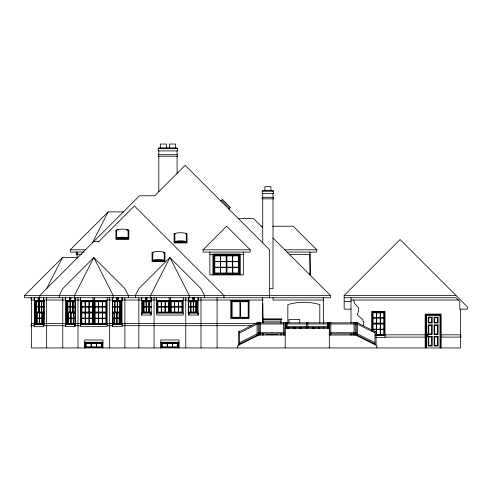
<?xml version="1.0" encoding="UTF-8"?>
<svg xmlns="http://www.w3.org/2000/svg" width="492" height="492" viewBox="0 0 492 492"><rect width="100%" height="100%" fill="white"/><g stroke="black" fill="none" stroke-linecap="round" stroke-linejoin="round"><path stroke-width="0.74" d="M39.323 299.733L39.434 297.734M39.569 297.734L39.458 299.733L38.247 299.733L38.142 297.734M70.651 299.733L70.756 297.734M70.891 297.734L70.786 299.733L69.575 299.733L69.464 297.734M117.963 299.733L118.074 297.734M118.203 297.734L118.098 299.733L116.887 299.733L116.776 297.734M146.733 299.733L146.837 297.734M146.973 297.734L146.868 299.733L145.657 299.733L145.546 297.734M194.045 299.733L194.155 297.734M194.291 297.734L194.18 299.733L192.969 299.733L192.858 297.734M94.747 297.734L94.593 299.733L93.074 299.733L92.92 297.734M170.835 297.734L170.681 299.733L169.156 299.733L169.002 297.734M46.666 288.607L62.509 257.544L77.73 257.544M92.311 242.956L108.16 211.892L123.375 211.892M272.98 237.987L330.452 295.452L330.452 297.734L24.6 297.734L24.6 295.452L62.509 257.544M83.941 252.088L70.251 252.088L70.251 249.807L108.16 211.892M98.308 242.039L134.414 205.933L223.934 295.452L223.934 297.734M220.81 201.031L222.427 199.414L230.496 207.489L228.878 209.1M203.012 249.807L226.597 226.222L250.182 249.807L250.182 252.088L203.012 252.088L203.012 249.807L250.182 249.807M351.036 309.148L344.148 309.148L344.148 295.452L400.07 239.53L467.4 306.867L467.4 309.148L459.792 309.148L459.792 301.541L455.986 297.734L344.148 297.734M239.53 331.62L257.088 322.844M239.53 332.899L257.088 324.117M239.53 342.678L257.088 333.902M239.53 343.957L257.088 335.175M44.298 300.969L35.289 300.969L35.289 323.982L35.424 300.969M36.365 312.518L36.365 323.871L35.559 323.97L35.559 301.159L44.169 301.159M36.636 323.828L36.23 323.89L36.23 312.42M151.438 300.969L142.698 300.969L142.698 312.574L143.504 312.475M75.627 300.969L66.617 300.969L66.617 323.982L66.746 300.969M75.516 312.322L67.625 312.322L67.693 323.871L66.881 323.97L66.881 301.159L75.491 301.159L75.491 323.939M67.957 323.828L67.558 323.89L67.558 312.42M373.059 317.85L376.386 317.85L376.386 312.764L380.377 312.764L380.377 317.85L383.711 317.85M238.392 218.608L253.608 218.608L262.759 227.759M261.215 226.222L262.74 226.222M272.63 226.222L293.171 226.222L316.756 249.807L316.756 252.088L287.082 252.088M116.659 229.893A14.834 10.492 0 0 1 128.074 229.893L128.074 238.774L116.659 238.774L116.659 229.893L118.178 229.893M126.549 229.893L128.074 229.893M127.311 230.164L128.83 230.164L128.83 239.309L115.897 239.309L115.897 230.164M175.626 233.78L174.1 233.78L174.1 242.925L187.034 242.925L187.034 233.78L185.515 233.78M93.837 241.437L98.904 241.437M70.251 249.807L85.467 249.807M284.8 249.807L316.756 249.807M153.559 252.488L152.04 252.488L152.04 261.633L164.974 261.633L164.974 252.488L163.449 252.488M309.911 253.989L310.194 274.911L309.911 252.088M76.906 254.081L76.715 252.088M77.096 254.37L81.66 254.37M209.863 254.37L212.907 254.37M240.293 254.37L243.337 254.37M289.37 254.37L309.911 254.37M77.859 254.751L76.906 254.751L76.906 252.088M309.529 255.133L309.911 255.133M226.222 255.889L214.807 255.889L214.807 273.011L226.222 273.011M214.807 261.504L220.416 261.504L220.416 255.889M226.222 261.504L220.607 261.504L220.607 255.889M226.978 261.504L232.593 261.504L232.593 255.889M238.392 261.504L232.784 261.504L232.784 255.889M214.807 261.695L220.416 261.695L220.416 267.205L214.807 267.205M226.222 261.695L220.607 261.695L220.607 267.205L226.222 267.205M226.978 261.695L232.593 261.695L232.593 267.205L226.978 267.205M238.392 261.695L232.784 261.695L232.784 267.205L238.392 267.205M214.807 267.396L220.416 267.396L220.416 273.011M226.222 267.396L220.607 267.396L220.607 273.011M226.978 267.396L232.593 267.396L232.593 273.011M238.392 267.396L232.784 267.396L232.784 273.011M309.529 273.767L309.911 273.767M269.339 288.607L273.011 288.607L273.011 198.829M24.6 295.452L330.452 295.452M344.148 295.452L455.986 295.452M31.254 299.733L31.07 297.734M31.445 300.022L34.348 300.022M43.763 300.022L65.67 300.022M75.085 300.022L80.522 300.022M107.151 300.022L112.582 300.022M121.998 300.022L141.757 300.022M151.167 300.022L156.604 300.022M183.233 300.022L188.664 300.022M198.079 300.022L262.74 300.022M323.607 300.022L273.011 300.022L273.011 297.734M350.993 300.022L458.267 300.022M31.445 300.397L31.254 297.734M44.298 300.397L34.212 300.397L34.212 297.734M75.627 300.397L65.541 300.397L65.541 297.734M80.522 300.397L107.151 300.397M112.582 300.397L122.133 300.397L122.133 297.734M151.167 300.397L141.622 300.397L141.622 297.734M156.604 300.397L183.233 300.397M188.128 300.397L198.215 300.397L198.215 297.734M188.061 300.969L197.138 300.969L197.138 312.574L188.264 312.525L188.264 301.159L196.868 301.159L197.003 312.555L197.003 300.969M112.182 301.159L120.786 301.159L120.786 323.939M151.573 301.159L142.963 301.159L142.963 312.555M344.148 301.541L350.993 301.541M44.102 301.731L36.23 301.731L36.23 312.094L44.102 312.094M75.424 301.731L67.558 301.731L67.558 312.094L75.424 312.094M112.244 301.731L120.116 301.731L120.116 312.094L112.244 312.094M151.573 301.731L143.707 301.731L143.707 312.094L151.573 312.094M188.264 301.731L196.13 301.731L196.13 312.094L188.264 312.094M239.912 301.731L232.113 301.731L232.113 317.328L239.912 317.328M240.391 301.731L248.189 301.731M262.74 303.441L263.023 323.004M44.102 306.817L36.365 306.817L44.102 307.008M75.424 306.817L67.693 306.817L75.424 307.008M81.85 306.817L85.184 306.817L85.184 301.731L85.368 306.817L88.984 306.817L89.175 301.731L89.175 306.817L92.502 306.817M95.165 306.817L98.492 306.817L98.492 301.731L98.683 306.817L102.299 306.817L102.49 301.731L102.49 306.817L105.817 306.817M112.244 306.817L119.98 306.817L112.244 307.008M151.573 306.817L143.842 306.817L151.573 307.008M157.932 306.817L161.265 306.817L161.265 301.731L161.456 306.817L165.066 306.817L165.257 301.731L165.257 306.817L168.584 306.817M171.247 306.817L174.58 306.817L174.58 301.731L174.771 306.817L178.381 306.817L178.571 301.731L178.571 306.817L181.899 306.817M188.264 306.817L195.994 306.817L188.264 307.008M81.85 307.008L85.184 307.008L85.184 312.094M92.502 307.008L89.175 307.008L89.175 312.094M95.165 307.008L98.492 307.008L98.492 312.094M105.817 307.008L102.49 307.008L102.49 312.094M157.932 307.008L161.265 307.008L161.265 312.094M168.584 307.008L165.257 307.008L165.257 312.094M171.247 307.008L174.58 307.008L174.58 312.094M181.899 307.008L178.571 307.008L178.571 312.094M44.188 312.322L36.297 312.322L36.297 323.828L44.188 323.828M81.094 312.322L93.265 312.322M94.409 312.322L106.58 312.322M112.158 312.322L120.048 312.322L120.048 323.828L112.158 323.828M35.695 312.475L44.298 312.475M67.017 312.475L75.627 312.475M81.094 312.475L93.265 312.475M94.409 312.475L106.58 312.475M112.428 312.475L120.651 312.475M151.056 312.475L143.098 312.525L143.098 300.969M157.176 312.555L169.346 312.555L169.346 300.969L157.176 300.969L157.176 312.574L169.346 312.574M170.49 312.525L182.661 312.555L182.661 300.969L170.49 300.969L170.49 312.574L182.661 312.574M188.061 312.475L196.732 312.525L196.665 300.969M142.698 312.574L151.302 312.574M44.366 313.078L36.838 313.078L36.838 323.447L44.366 323.447M75.694 313.078L68.16 313.078L68.16 323.447L75.694 323.447M112.231 313.078L119.507 313.078L119.507 323.447L112.231 323.447M151.167 313.146L141.487 313.146L141.487 315.046L151.167 315.046L151.167 297.734M156.604 313.146L183.233 313.146M188.128 313.146L198.35 313.146L198.35 315.046L188.664 315.046L188.664 297.734M240.391 317.328L248.189 317.328M373.059 318.041L376.386 318.041L376.386 323.127M383.711 318.041L380.377 318.041L380.377 323.127M44.114 318.17L36.974 318.17L44.114 318.355M75.442 318.17L68.296 318.17L75.442 318.355M81.85 318.17L85.184 318.17L85.184 313.078L85.368 318.17L88.984 318.17L89.175 313.078L89.175 318.17L92.502 318.17M95.165 318.17L98.492 318.17L98.492 313.078L98.683 318.17L102.299 318.17L102.49 313.078L102.49 318.17L105.817 318.17M112.231 318.17L119.378 318.17L112.231 318.355M81.85 318.355L85.184 318.355L85.184 323.447M92.502 318.355L89.175 318.355L89.175 323.447M95.165 318.355L98.492 318.355L98.492 323.447M105.817 318.355L102.49 318.355L102.49 323.447M262.74 318.847L281.848 318.847L281.848 319.609L262.74 319.609M262.74 321.128L281 321.128M353.084 322.463L355.181 322.463L355.181 335.015M258.232 322.844L259.315 322.844M260.459 322.844L283.663 322.844M330.833 322.844L354.037 322.844M354.904 322.844L356.263 322.844M31.445 323.416L34.889 323.416M43.763 323.416L66.211 323.416M75.085 323.416L80.522 323.416M107.151 323.416L112.582 323.416M121.462 323.416L257.414 323.416M372.296 323.508L384.467 323.508M67.625 323.828L75.848 323.828M81.094 323.828L93.265 323.791M94.409 323.828L106.58 323.791M44.169 323.939L35.289 323.982M93.265 323.982L81.094 323.982L81.094 300.969L93.265 300.969L93.265 323.982L93.074 301.159L81.278 301.159L81.278 323.97M94.409 323.871L94.593 301.159L106.389 301.159L106.58 323.939L106.58 300.969L94.409 300.969L94.409 323.982L106.58 323.982M66.617 323.982L75.627 323.939L75.221 323.939L75.221 300.969M121.057 323.982L112.447 323.982L112.447 300.969L121.057 300.969L121.057 323.982L119.439 323.791M258.232 323.982L259.315 323.982M260.459 323.982L283.663 323.982M306.676 323.982L286.516 323.982L286.516 322.844L327.979 322.844L327.979 323.982L307.82 323.982M330.833 323.982L354.037 323.982M355.181 323.982L356.263 323.982M31.445 324.554L31.07 324.554L31.07 326.454L31.445 326.454M44.298 324.554L34.077 324.554L34.077 326.454L43.763 326.454L43.763 297.734M75.627 324.554L65.405 324.554L65.405 326.454L75.085 326.454L75.085 297.734M80.522 324.554L107.151 324.554M112.582 324.554L122.268 324.554L122.268 326.454L112.582 326.454L112.582 297.734M31.445 325.698L34.348 325.698M43.763 325.698L65.67 325.698M75.085 325.698L80.522 325.698M107.151 325.698L112.582 325.698M121.998 325.698L252.088 325.698M306.676 326.645L286.516 326.645L286.516 327.789L306.676 327.789M307.82 326.645L327.979 326.645L327.979 327.789L307.82 327.789M373.059 329.197L376.386 329.197L376.386 324.111L376.577 329.197L380.193 329.197L380.377 324.111L380.377 329.197L383.711 329.197M373.059 329.388L376.386 329.388L376.386 334.48M383.711 329.388L380.377 329.388L380.377 334.48M258.232 332.733L259.315 332.733M260.459 332.733L283.663 332.733M330.833 332.733L354.037 332.733M355.181 332.733L356.263 332.733M258.232 333.877L259.315 333.877M260.459 333.877L283.663 333.877M330.833 333.877L354.037 333.877M354.904 333.877L356.263 333.877M375.341 334.48L383.711 334.48L383.711 324.111L373.059 324.111L373.059 330.845M266.48 334.634L277.427 334.634M375.341 334.855L384.467 334.855M385.039 334.824L425.174 334.824M441.152 334.824L460.555 334.824M384.467 334.966L384.283 312.192L372.487 312.192L372.487 331.202M285.182 335.015L258.933 335.015L237.63 345.667L237.63 347.949M329.308 335.015L355.556 335.015L376.86 345.667L376.86 347.949M375.341 335.015L384.467 335.015L384.467 312.002L372.296 312.002L372.296 331.184M375.427 335.587L385.039 335.587M460.555 335.587L460.93 335.587L460.93 337.487L460.555 337.487M385.039 337.106L425.174 337.106M441.152 337.106L460.555 337.106M375.427 337.487L385.039 337.487L385.039 311.43L371.724 311.43L371.724 330.298M84.704 342.241L102.963 342.241M160.786 342.241L179.045 342.241M70.178 301.737L70.042 306.817M114.199 313.078L114.329 318.17M39.458 313.084L39.323 318.17M196.333 312.475L197.138 312.574M357.401 322.844L374.959 331.62M357.401 324.117L374.959 332.899M357.401 333.902L374.959 342.678M357.401 335.175L374.959 343.957M221.621 200.226L229.69 208.294M353.6 300.022L354.726 303.656L358.588 307.635L358.477 311.276L357.499 314.21L357.942 315.452L362.524 319.339L363.809 322.322L363.237 325.778M192.993 297.734L193.104 299.733M145.681 297.734L145.792 299.733M116.911 297.734L117.022 299.733M69.6 297.734L69.71 299.733M38.278 297.734L38.382 299.733M460.555 309.148L460.555 347.949L31.445 347.949L31.445 297.734M441.152 347.949L441.152 314.093L425.174 314.093L425.174 347.949M440.389 347.949L440.389 314.855L425.937 314.855L425.937 347.949M440.008 347.949L440.008 315.237L426.318 315.237L426.318 347.949M380.193 312.764L380.193 317.85L376.577 317.85L376.577 312.764M380.193 323.127L380.193 318.041L376.577 318.041L376.577 323.127M380.193 334.48L380.193 329.388L376.577 329.388L376.577 334.48M376.103 345.286L376.103 331.239L374.959 331.239L374.959 344.72M357.401 335.938L357.401 322.463L356.263 322.463L356.263 335.366M354.228 333.539L354.228 335.015M354.037 322.463L354.037 335.015M353.084 333.539L353.084 335.015M350.993 297.734L350.993 323.115M350.993 333.496L350.993 335.421M330.833 335.015L330.833 322.463L329.689 322.463L329.689 335.015M329.308 347.949L329.308 328.17L285.182 328.17L285.182 347.949M329.087 328.17L329.087 322.463L327.475 322.463L327.475 328.17M328.232 322.463L328.232 328.17M327.856 323.982L327.856 326.645M327.727 326.645L327.727 327.789M323.607 297.734L323.607 323.305M323.607 327.143L323.607 328.773M319.8 322.844L319.8 304.585A57.06 57.06 0 0 0 287.845 304.585L287.845 322.844M319.419 327.297L319.419 328.767M318.847 327.217L318.847 328.742M314.056 327.217L314.056 328.742M313.484 327.297L313.484 328.767M313.103 327.297L313.103 328.767M312.537 327.217L312.537 328.742M307.82 328.17L307.82 322.463L306.676 322.463L306.676 328.17M306.221 327.217L306.221 328.742M301.424 327.217L301.424 328.742M300.858 327.297L300.858 328.767M300.477 327.297L300.477 328.767M299.905 327.217L299.905 328.742M299.714 322.844L299.714 319.419L288.988 319.419L288.988 322.844M295.114 327.217L295.114 328.742M294.542 327.297L294.542 328.767M294.161 327.297L294.161 328.767M293.589 327.217L293.589 328.742M288.798 327.217L288.798 328.742M288.226 327.297L288.226 328.767M287.014 328.17L287.014 322.463L285.403 322.463L285.403 328.17M286.762 326.645L286.762 327.789M286.639 323.982L286.639 326.645M286.264 322.463L286.264 328.17M284.8 335.015L284.8 322.463L283.663 322.463L283.663 335.015M281 319.609L281 323.33M281 333.601L281 335.07M273.011 191.222L273.011 190.459L262.74 190.459L262.74 191.222M273.011 193.504L273.011 197.304M270.92 190.459L270.92 186.659L264.831 186.659L264.831 190.459M269.585 297.734L269.585 249.807L185.133 165.355L154.703 195.785L139.482 195.785L39.815 295.452L39.815 297.734M263.023 333.527L263.023 335.034M262.74 193.504L262.74 197.304M262.74 198.829L262.74 242.956M262.74 297.715L262.74 322.66M262.74 333.65L262.74 335.095M260.459 335.015L260.459 322.463L259.315 322.463L259.315 335.015M258.232 335.366L258.232 322.463L257.088 322.463L257.088 335.938M248.189 301.258L248.189 317.801M243.337 252.088L243.337 274.911L209.863 274.911L209.863 252.088M240.391 301.258L240.391 317.801M240.293 274.911L240.293 253.989L212.907 253.989L212.907 274.911M239.912 301.258L239.912 317.801M239.53 344.72L239.53 331.239L238.392 331.239L238.392 345.286M226.222 255.133L226.222 273.767M217.089 297.734L217.089 347.949M204.475 297.734L204.475 295.452L200.982 288.607L169.918 257.544L138.855 288.607L135.362 295.452L135.362 297.734M200.982 297.734L200.982 347.949M198.079 297.734L198.079 315.046M197.544 300.397L197.544 313.146M196.603 301.159L196.603 312.525M195.791 301.731L195.791 312.094M193.639 306.817L193.639 301.731L193.51 306.817M193.639 307.008L193.639 312.094M193.51 307.008L193.51 312.094M193.442 301.737L193.442 306.817M193.442 307.008L193.442 312.094M193.307 301.737L193.307 306.817M193.307 307.008L193.307 312.094M190.951 306.817L190.816 301.731L190.748 306.817M190.951 307.008L190.951 312.094M190.748 307.008L190.816 312.094M190.613 301.731L190.613 306.817M190.613 307.008L190.613 312.094M189.26 297.734L189.26 295.452L169.918 257.544L150.577 295.452L150.577 297.734M188.934 313.146L188.934 315.046M188.799 297.734L188.799 300.397M188.528 300.969L188.528 312.574M188.399 300.969L188.399 312.555M185.767 297.734L185.767 347.949M183.233 297.734L183.233 315.046L156.604 315.046L156.604 297.734M182.47 312.555L182.47 301.159L170.681 301.159L170.681 312.555M179.045 347.949L179.045 339.96L160.786 339.96L160.786 347.949M178.67 347.949L178.67 342.623L161.167 342.623L161.167 347.949M178.381 312.094L178.381 307.008L174.771 307.008L174.771 312.094M177.083 148.615L177.083 147.852L158.818 147.852L158.818 148.615M177.083 150.896L177.083 154.703M177.083 156.222L177.083 173.405M175.558 147.852L175.558 144.051L169.469 144.051L169.469 147.852M169.156 312.555L169.156 301.159L157.366 301.159L157.366 312.555M166.431 147.852L166.431 144.051L160.343 144.051L160.343 147.852M165.066 312.094L165.066 307.008L161.456 307.008L161.456 312.094M158.818 150.896L158.818 154.703M158.818 156.222L158.818 191.665M154.07 297.734L154.07 347.949M151.038 297.734L151.038 300.397M150.903 313.146L150.903 315.046M149.217 301.737L149.217 306.817M149.217 307.008L149.217 312.094M149.082 306.817L149.021 301.731L148.885 306.817M149.021 307.008L149.082 312.094M148.885 307.008L148.885 312.094M146.53 301.737L146.53 306.817M146.53 307.008L146.53 312.094M146.395 301.731L146.395 306.817M146.395 307.008L146.395 312.094M146.327 306.817L146.192 301.731L146.192 306.817M146.327 307.008L146.327 312.094M146.192 307.008L146.192 312.094M144.039 301.731L144.039 312.094M143.166 300.969L143.233 312.525M142.834 300.969L142.834 312.555M142.293 300.397L142.293 313.146M141.757 297.734L141.757 315.046M138.855 297.734L138.855 347.949M128.394 297.734L128.394 295.452L124.9 288.607L93.837 257.544L62.773 288.607L59.28 295.452L59.28 297.734M124.9 297.734L124.9 347.949M121.998 297.734L121.998 324.554M121.462 300.397L121.462 324.554M120.921 300.969L120.921 323.97L120.515 323.939L120.515 301.159M120.651 300.969L120.651 323.939M120.251 312.42L120.251 323.871L119.98 312.518M120.116 312.42L120.116 323.871M119.777 301.731L119.777 312.094M119.175 313.078L119.175 323.447M117.625 306.817L117.625 301.731L117.49 306.817M117.625 307.008L117.625 312.094M117.49 307.008L117.49 312.094M117.422 301.737L117.422 306.817M117.422 307.008L117.422 312.094M117.293 301.737L117.293 306.817M117.293 307.008L117.293 312.094M117.022 318.17L117.022 313.078L116.819 318.17M117.022 318.355L117.022 323.447M116.819 318.355L116.887 323.447M116.684 313.084L116.684 318.17M116.684 318.355L116.684 323.447M114.937 306.817L114.802 301.731L114.802 306.817M114.937 307.008L114.937 312.094M114.802 307.008L114.802 312.094M114.734 301.737L114.734 306.817M114.734 307.008L114.734 312.094M114.599 301.731L114.599 306.817M114.599 307.008L114.599 312.094M114.329 318.355L114.329 323.447M113.996 313.078L113.996 318.17M113.996 318.355L113.996 323.447M113.172 297.734L113.172 295.452L93.837 257.544L74.495 295.452L74.495 297.734M112.852 324.554L112.852 326.454M112.717 297.734L112.717 300.397M109.679 297.734L109.679 347.949M107.151 297.734L107.151 326.454L80.522 326.454L80.522 297.734M102.963 347.949L102.963 339.96L84.704 339.96L84.704 347.949M102.582 347.949L102.582 342.623L85.085 342.623L85.085 347.949M102.299 312.094L102.299 307.008L98.683 307.008L98.683 312.094M102.299 323.447L102.299 318.355L98.683 318.355L98.683 323.447M88.984 312.094L88.984 307.008L85.368 307.008L85.368 312.094M88.984 323.447L88.984 318.355L85.368 318.355L85.368 323.447M77.988 297.734L77.988 347.949M77.096 252.088L77.096 257.771M75.356 300.969L75.356 323.97M74.95 297.734L74.95 300.397M74.821 324.554L74.821 326.454M73.677 313.084L73.677 318.17M73.677 318.355L73.677 323.447M73.542 318.17L73.474 313.078L73.339 318.17M73.542 318.355L73.474 323.447M73.339 318.355L73.339 323.447M73.068 301.737L73.068 306.817M73.068 307.008L73.068 312.094M72.933 306.817L72.865 301.731L72.736 306.817M72.933 307.008L72.865 312.094M72.736 307.008L72.736 312.094M70.983 313.084L70.983 318.17M70.983 318.355L70.983 323.447M70.848 313.078L70.848 318.17M70.848 318.355L70.848 323.447M70.786 318.17L70.651 313.078L70.651 318.17M70.786 318.355L70.786 323.447M70.651 318.355L70.651 323.447M70.381 301.737L70.381 306.817M70.381 307.008L70.381 312.094M70.245 301.731L70.178 306.817M70.245 307.008L70.178 312.094M70.042 307.008L70.042 312.094M68.499 313.078L68.499 323.447M67.89 301.731L67.89 312.094M67.422 312.432L67.422 323.89M67.152 301.159L67.017 323.939L67.017 300.969M66.211 300.397L66.211 324.554M65.67 297.734L65.67 326.454M62.773 297.734L62.773 347.949M46.666 297.734L46.666 347.949M44.034 300.969L43.899 323.982L43.899 300.969M43.628 297.734L43.628 300.397M43.493 324.554L43.493 326.454M42.349 313.084L42.349 318.17M42.349 318.355L42.349 323.447M42.214 313.084L42.214 318.17M42.214 318.355L42.214 323.447M42.146 318.17L42.146 313.078L42.017 318.17M42.146 318.355L42.146 323.447M42.017 318.355L42.017 323.447M41.746 301.737L41.746 306.817M41.746 307.008L41.746 312.094M41.611 301.737L41.611 306.817M41.611 307.008L41.611 312.094M41.543 306.817L41.543 301.731L41.408 306.817M41.543 307.008L41.543 312.094M41.408 307.008L41.408 312.094M39.661 313.084L39.661 318.17M39.661 318.355L39.661 323.447M39.526 313.078L39.458 318.17M39.526 318.355L39.458 323.447M39.323 318.355L39.323 323.447M39.059 301.737L39.059 306.817M39.059 307.008L39.059 312.094M38.923 301.731L38.923 306.817M38.923 307.008L38.923 312.094M38.856 306.817L38.72 301.731L38.72 306.817M38.856 307.008L38.856 312.094M38.72 307.008L38.72 312.094M37.171 313.078L37.171 323.447M36.568 301.731L36.568 312.094M36.094 312.432L36.094 323.89M35.83 301.159L35.695 323.939L35.695 300.969M34.889 300.397L34.889 324.554M34.348 297.734L34.348 324.554M427.074 334.542L427.265 335.261L427.923 334.917L427.819 334.517L427.074 334.542M427.327 334.732L427.616 334.855L427.327 334.732M177.649 148.615L158.252 148.615L158.252 150.896L177.649 150.896L177.649 148.615M177.649 154.703L158.252 154.703L158.252 156.222L177.649 156.222L177.649 154.703M273.583 191.222L262.168 191.222L262.168 193.504L273.583 193.504L273.583 191.222M273.583 197.304L262.168 197.304L262.168 198.829L273.583 198.829L273.583 197.304M128.074 237.968L116.659 237.968A14.834 10.492 0 0 1 128.074 237.968M186.277 241.584L174.863 241.584A14.834 10.492 0 0 1 186.277 241.584M186.277 242.39L174.863 242.39L174.863 233.509A14.834 10.492 0 0 1 186.277 233.509L186.277 242.39M239.53 254.751L213.663 254.751L213.663 274.149L239.53 274.149L239.53 254.751M239.155 255.133L214.045 255.133L214.045 273.767L239.155 273.767L239.155 255.133M238.392 255.889L226.978 255.889L226.978 273.011L238.392 273.011L238.392 255.889M164.211 260.293L152.797 260.293A14.834 10.492 0 0 1 164.211 260.293M164.211 261.098L152.797 261.098L152.797 252.218A14.834 10.492 0 0 1 164.211 252.218L164.211 261.098M249.044 300.397L230.785 300.397L230.785 318.656L249.044 318.656L249.044 300.397M248.663 301.258L231.64 301.258L231.64 317.801L248.663 317.801L248.663 301.258M92.502 301.731L81.85 301.731L81.85 312.094L92.502 312.094L92.502 301.731M105.817 301.731L95.165 301.731L95.165 312.094L105.817 312.094L105.817 301.731M168.584 301.731L157.932 301.731L157.932 312.094L168.584 312.094L168.584 301.731M181.899 301.731L171.247 301.731L171.247 312.094L181.899 312.094L181.899 301.731M383.711 312.764L373.059 312.764L373.059 323.127L383.711 323.127L383.711 312.764M92.502 313.078L81.85 313.078L81.85 323.447L92.502 323.447L92.502 313.078M105.817 313.078L95.165 313.078L95.165 323.447L105.817 323.447L105.817 313.078M432.21 317.137L428.218 317.137L428.218 322.937L432.21 322.937L432.21 317.137M438.108 317.137L434.116 317.137L434.116 322.937L438.108 322.937L438.108 317.137M431.644 317.709L428.79 317.709L428.79 322.371L431.644 322.371L431.644 317.709M437.536 317.709L434.682 317.709L434.682 322.371L437.536 322.371L437.536 317.709M432.21 324.843L428.218 324.843L428.218 334.492L432.21 334.492L432.21 324.843M438.108 324.843L434.116 324.843L434.116 334.492L438.108 334.492L438.108 324.843M431.644 325.409L428.79 325.409L428.79 333.92L431.644 333.92L431.644 325.409M437.536 325.409L434.682 325.409L434.682 333.92L437.536 333.92L437.536 325.409M428.028 334.068L426.884 334.068L426.884 336.731L428.028 336.731L428.028 334.068M427.554 335.587L427.363 336.35L427.554 335.587M432.21 336.393L428.218 336.393L428.218 346.048L432.21 346.048L432.21 336.393M438.108 336.393L434.116 336.393L434.116 346.048L438.108 346.048L438.108 336.393M431.644 336.965L428.79 336.965L428.79 345.476L431.644 345.476L431.644 336.965M437.536 336.965L434.682 336.965L434.682 345.476L437.536 345.476L437.536 336.965M101.826 343.385L85.848 343.385L85.848 347.192L101.826 347.192L101.826 343.385M177.907 343.385L161.93 343.385L161.93 347.192L177.907 347.192L177.907 343.385M91.106 343.576L86.038 343.576L86.038 347.001L91.106 347.001L91.106 343.576M96.37 343.576L91.297 343.576L91.297 347.001L96.37 347.001L96.37 343.576M101.635 343.576L96.561 343.576L96.561 347.001L101.635 347.001L101.635 343.576M167.194 343.576L162.12 343.576L162.12 347.001L167.194 347.001L167.194 343.576M172.452 343.576L167.378 343.576L167.378 347.001L172.452 347.001L172.452 343.576M177.717 343.576L172.643 343.576L172.643 347.001L177.717 347.001L177.717 343.576M114.199 323.447L114.199 318.355L114.132 323.447"/></g></svg>
